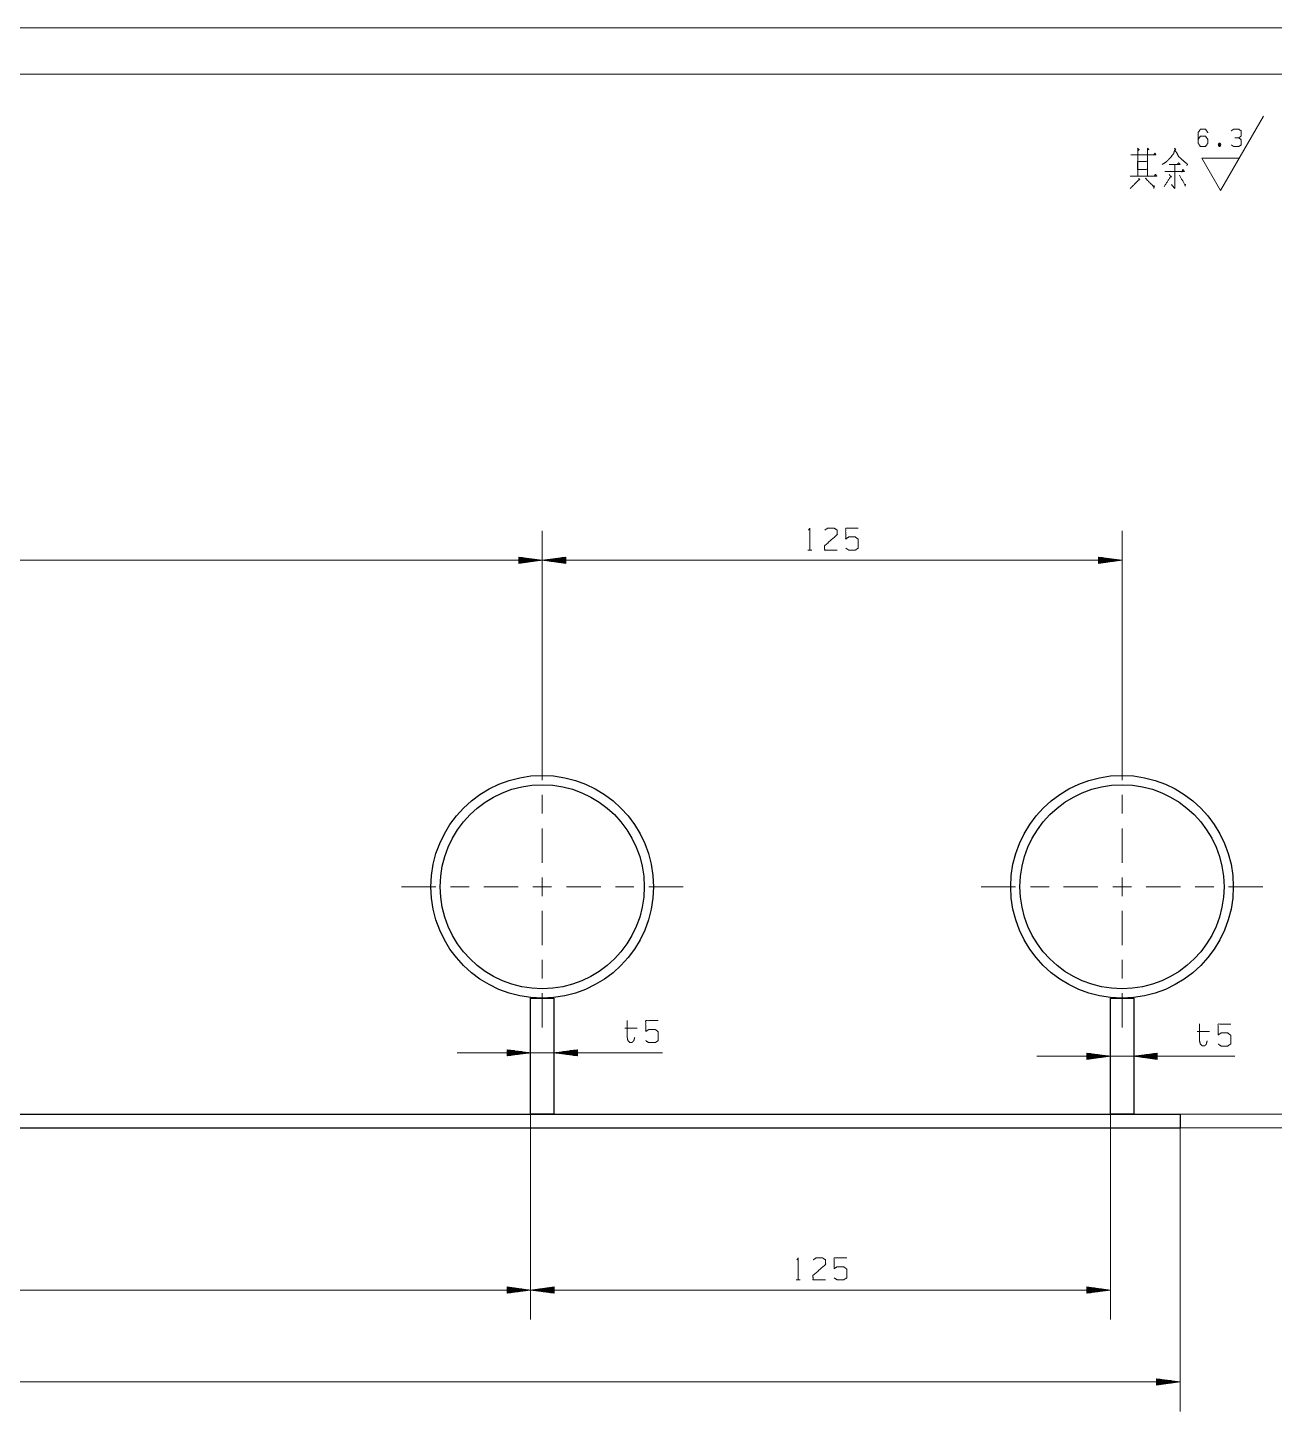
# Model space of a CAD drawing. Header units: millimetres. Extents: x 0 to 420, y 0 to 297.
# Drawn here: x 216.7 to 351.1, y 147.9 to 297 of the extents above; entities that cross this region are included whole.
import ezdxf

# ---------------------------------------------------------------- set-up
doc = ezdxf.new("R2010")
doc.units = ezdxf.units.MM
doc.layers.add('101', color=7, linetype='Continuous', true_color=0xffffff)

msp = doc.modelspace()

# ---------------------------------------------------------------- linework, layer by layer
at = {"layer": '101', "color": 133, "linetype": 'Continuous', "lineweight": 18}
for p, q in [((420, 297), (0, 297)), ((415, 292), (25, 292))]:
    msp.add_line(p, q, dxfattribs=at)
at = {"layer": '101', "color": 43, "linetype": 'Continuous', "lineweight": 18}
for p, q in [((345.26, 279.45), (349.88, 287.45)), ((345.08, 284.54), (345.21, 284.21)), ((345.26, 279.45), (343.25, 282.95)), ((343.25, 282.95), (347.28, 282.95))]:
    msp.add_line(p, q, dxfattribs=at)
at = {"layer": '101', "color": 22, "linetype": 'Continuous', "lineweight": 18}
for p, q in [((272.13, 219.59), (272.13, 242.77)), ((272.13, 219.59), (272.13, 242.77)), ((334.63, 219.59), (334.63, 242.77)), ((147.13, 239.6), (272.13, 239.6)), ((269.59, 239.93), (269.59, 239.26)), ((269.59, 239.93), (269.63, 239.93)), ((272.13, 239.6), (269.59, 239.93)), ((269.59, 239.93), (269.63, 239.93)), ((269.59, 239.88), (270.01, 239.88)), ((269.59, 239.83), (270.4, 239.83)), ((269.59, 239.77), (270.78, 239.77)), ((269.59, 239.72), (271.17, 239.72)), ((269.59, 239.67), (271.56, 239.67)), ((269.59, 239.62), (271.94, 239.62)), ((269.59, 239.26), (272.13, 239.6)), ((269.59, 239.57), (271.94, 239.57)), ((269.59, 239.52), (271.56, 239.52)), ((269.59, 239.47), (271.17, 239.47)), ((269.59, 239.42), (270.78, 239.42)), ((269.59, 239.37), (270.4, 239.37)), ((269.59, 239.32), (270.01, 239.32)), ((269.59, 239.27), (269.63, 239.27)), ((269.59, 239.27), (269.63, 239.27)), ((274.67, 239.93), (272.13, 239.6)), ((272.13, 239.6), (334.63, 239.6)), ((272.13, 239.6), (274.67, 239.26)), ((274.67, 239.62), (272.33, 239.62)), ((274.67, 239.57), (272.33, 239.57)), ((274.67, 239.67), (272.71, 239.67)), ((274.67, 239.52), (272.71, 239.52)), ((274.67, 239.72), (273.1, 239.72)), ((274.67, 239.47), (273.1, 239.47)), ((274.67, 239.77), (273.49, 239.77)), ((274.67, 239.42), (273.49, 239.42)), ((274.67, 239.83), (273.87, 239.83)), ((274.67, 239.37), (273.87, 239.37)), ((274.67, 239.88), (274.26, 239.88)), ((274.67, 239.32), (274.26, 239.32)), ((274.67, 239.93), (274.64, 239.93)), ((274.67, 239.93), (274.64, 239.93)), ((274.67, 239.27), (274.64, 239.27)), ((274.67, 239.27), (274.64, 239.27)), ((274.67, 239.26), (274.67, 239.93)), ((332.09, 239.93), (332.13, 239.93)), ((334.63, 239.6), (332.09, 239.93)), ((332.09, 239.93), (332.09, 239.26)), ((332.09, 239.93), (332.13, 239.93)), ((332.09, 239.88), (332.51, 239.88)), ((332.09, 239.83), (332.9, 239.83)), ((332.09, 239.77), (333.28, 239.77)), ((332.09, 239.72), (333.67, 239.72)), ((332.09, 239.67), (334.06, 239.67)), ((332.09, 239.62), (334.44, 239.62)), ((332.09, 239.26), (334.63, 239.6)), ((332.09, 239.57), (334.44, 239.57)), ((332.09, 239.52), (334.06, 239.52)), ((332.09, 239.47), (333.67, 239.47)), ((332.09, 239.42), (333.28, 239.42)), ((332.09, 239.37), (332.9, 239.37)), ((332.09, 239.32), (332.51, 239.32)), ((332.09, 239.27), (332.13, 239.27)), ((332.09, 239.27), (332.13, 239.27)), ((262.95, 186.52), (285.08, 186.52)), ((268.35, 186.85), (268.38, 186.85)), ((268.35, 186.85), (268.38, 186.85)), ((268.35, 186.85), (268.35, 186.18)), ((270.88, 186.52), (268.35, 186.85)), ((268.35, 186.8), (268.76, 186.8)), ((268.35, 186.75), (269.15, 186.75)), ((268.35, 186.69), (269.53, 186.69)), ((268.35, 186.64), (269.92, 186.64)), ((268.35, 186.59), (270.31, 186.59)), ((268.35, 186.54), (270.69, 186.54)), ((268.35, 186.18), (270.88, 186.52)), ((268.35, 186.49), (270.69, 186.49)), ((268.35, 186.44), (270.31, 186.44)), ((275.92, 186.85), (273.39, 186.52)), ((273.39, 186.52), (275.92, 186.18)), ((275.92, 186.54), (273.58, 186.54)), ((275.92, 186.49), (273.58, 186.49)), ((275.92, 186.59), (273.96, 186.59)), ((275.92, 186.44), (273.96, 186.44)), ((275.92, 186.64), (274.35, 186.64)), ((275.92, 186.69), (274.74, 186.69)), ((275.92, 186.75), (275.12, 186.75)), ((275.92, 186.8), (275.51, 186.8)), ((275.92, 186.85), (275.89, 186.85)), ((275.92, 186.85), (275.89, 186.85)), ((275.92, 186.18), (275.92, 186.85)), ((330.85, 186.48), (330.88, 186.48)), ((330.85, 186.48), (330.88, 186.48)), ((330.85, 186.48), (330.85, 185.81)), ((333.39, 186.15), (330.85, 186.48)), ((330.85, 186.43), (331.26, 186.43)), ((338.42, 186.48), (335.89, 186.15)), ((338.42, 186.43), (338.01, 186.43)), ((338.42, 186.48), (338.39, 186.48)), ((338.42, 186.48), (338.39, 186.48)), ((338.42, 185.81), (338.42, 186.48)), ((268.35, 186.39), (269.92, 186.39)), ((268.35, 186.34), (269.53, 186.34)), ((268.35, 186.29), (269.15, 186.29)), ((268.35, 186.24), (268.76, 186.24)), ((268.35, 186.19), (268.38, 186.19)), ((268.35, 186.19), (268.38, 186.19)), ((275.92, 186.39), (274.35, 186.39)), ((275.92, 186.34), (274.74, 186.34)), ((275.92, 186.29), (275.12, 186.29)), ((275.92, 186.24), (275.51, 186.24)), ((275.92, 186.19), (275.89, 186.19)), ((275.92, 186.19), (275.89, 186.19)), ((346.79, 186.15), (325.45, 186.15)), ((330.85, 186.37), (331.65, 186.37)), ((330.85, 186.32), (332.03, 186.32)), ((330.85, 186.27), (332.42, 186.27)), ((330.85, 186.22), (332.81, 186.22)), ((330.85, 186.17), (333.19, 186.17)), ((330.85, 185.81), (333.39, 186.15)), ((330.85, 186.12), (333.19, 186.12)), ((330.85, 186.07), (332.81, 186.07)), ((330.85, 186.02), (332.42, 186.02)), ((330.85, 185.97), (332.03, 185.97)), ((330.85, 185.92), (331.65, 185.92)), ((330.85, 185.87), (331.26, 185.87)), ((330.85, 185.82), (330.88, 185.82)), ((330.85, 185.82), (330.88, 185.82)), ((335.89, 186.15), (338.42, 185.81)), ((338.42, 186.17), (336.08, 186.17)), ((338.42, 186.12), (336.08, 186.12)), ((338.42, 186.22), (336.46, 186.22)), ((338.42, 186.07), (336.46, 186.07)), ((338.42, 186.27), (336.85, 186.27)), ((338.42, 186.02), (336.85, 186.02)), ((338.42, 186.32), (337.24, 186.32)), ((338.42, 185.97), (337.24, 185.97)), ((338.42, 186.37), (337.62, 186.37)), ((338.42, 185.92), (337.62, 185.92)), ((338.42, 185.87), (338.01, 185.87)), ((338.42, 185.82), (338.39, 185.82)), ((338.42, 185.82), (338.39, 185.82)), ((270.88, 179.91), (270.88, 157.77)), ((270.88, 179.91), (270.88, 157.77)), ((333.39, 179.91), (333.39, 157.77)), ((340.89, 179.91), (366.56, 179.91)), ((340.89, 178.41), (366.56, 178.41)), ((340.89, 178.41), (340.89, 147.87)), ((270.88, 160.94), (268.35, 161.28)), ((268.35, 161.28), (268.35, 160.61)), ((268.35, 161.27), (268.38, 161.27)), ((268.35, 161.27), (268.38, 161.27)), ((268.35, 161.22), (268.76, 161.22)), ((268.35, 161.17), (269.15, 161.17)), ((268.35, 161.12), (269.53, 161.12)), ((268.35, 161.07), (269.92, 161.07)), ((273.42, 161.28), (270.88, 160.94)), ((273.42, 161.07), (271.85, 161.07)), ((273.42, 161.12), (272.24, 161.12)), ((273.42, 161.17), (272.62, 161.17)), ((273.42, 161.22), (273.01, 161.22)), ((273.42, 161.27), (273.39, 161.27)), ((273.42, 161.27), (273.39, 161.27)), ((273.42, 160.61), (273.42, 161.28)), ((333.39, 160.94), (330.85, 161.28)), ((330.85, 161.28), (330.85, 160.61)), ((330.85, 161.27), (330.88, 161.27)), ((330.85, 161.27), (330.88, 161.27)), ((330.85, 161.22), (331.26, 161.22)), ((330.85, 161.17), (331.65, 161.17)), ((330.85, 161.12), (332.03, 161.12)), ((330.85, 161.07), (332.42, 161.07)), ((270.88, 160.94), (145.88, 160.94)), ((268.35, 161.02), (270.31, 161.02)), ((268.35, 160.97), (270.69, 160.97)), ((268.35, 160.61), (270.88, 160.94)), ((268.35, 160.92), (270.69, 160.92)), ((268.35, 160.87), (270.31, 160.87)), ((268.35, 160.82), (269.92, 160.82)), ((268.35, 160.77), (269.53, 160.77)), ((268.35, 160.72), (269.15, 160.72)), ((268.35, 160.66), (268.76, 160.66)), ((268.35, 160.61), (268.38, 160.61)), ((268.35, 160.61), (268.38, 160.61)), ((333.39, 160.94), (270.88, 160.94)), ((270.88, 160.94), (273.42, 160.61)), ((273.42, 160.97), (271.08, 160.97)), ((273.42, 160.92), (271.08, 160.92)), ((273.42, 161.02), (271.46, 161.02)), ((273.42, 160.87), (271.46, 160.87)), ((273.42, 160.82), (271.85, 160.82)), ((273.42, 160.77), (272.24, 160.77)), ((273.42, 160.72), (272.62, 160.72)), ((273.42, 160.66), (273.01, 160.66)), ((273.42, 160.61), (273.39, 160.61)), ((273.42, 160.61), (273.39, 160.61)), ((330.85, 161.02), (332.81, 161.02)), ((330.85, 160.97), (333.19, 160.97)), ((330.85, 160.61), (333.39, 160.94)), ((330.85, 160.92), (333.19, 160.92)), ((330.85, 160.87), (332.81, 160.87)), ((330.85, 160.82), (332.42, 160.82)), ((330.85, 160.77), (332.03, 160.77)), ((330.85, 160.72), (331.65, 160.72)), ((330.85, 160.66), (331.26, 160.66)), ((330.85, 160.61), (330.88, 160.61)), ((330.85, 160.61), (330.88, 160.61)), ((78.38, 151.05), (340.89, 151.05)), ((338.35, 151.38), (338.38, 151.38)), ((338.35, 151.38), (338.38, 151.38)), ((338.35, 151.38), (338.35, 150.71)), ((340.89, 151.05), (338.35, 151.38)), ((338.35, 151.33), (338.76, 151.33)), ((338.35, 151.28), (339.15, 151.28)), ((338.35, 151.23), (339.53, 151.23)), ((338.35, 151.18), (339.92, 151.18)), ((338.35, 151.12), (340.31, 151.12)), ((338.35, 151.07), (340.69, 151.07)), ((338.35, 150.71), (340.89, 151.05)), ((338.35, 151.02), (340.69, 151.02)), ((338.35, 150.97), (340.31, 150.97)), ((338.35, 150.92), (339.92, 150.92)), ((338.35, 150.87), (339.53, 150.87)), ((338.35, 150.82), (339.15, 150.82)), ((338.35, 150.77), (338.76, 150.77)), ((338.35, 150.72), (338.38, 150.72)), ((338.35, 150.72), (338.38, 150.72))]:
    msp.add_line(p, q, dxfattribs=at)
at = {"layer": '101', "color": 72, "linetype": 'Continuous', "lineweight": 18}
for p, q in [((300.77, 240.69), (301.19, 240.69)), ((281.02, 189.18), (282.35, 189.18)), ((342.73, 188.81), (344.06, 188.81)), ((299.52, 162.04), (299.94, 162.04))]:
    msp.add_line(p, q, dxfattribs=at)
at = {"layer": '101', "color": 151, "linetype": 'Continuous', "lineweight": 18}
for p, q in [((272.13, 215.89), (272.13, 219.59)), ((334.63, 215.89), (334.63, 219.59)), ((272.13, 212.29), (272.13, 214.3)), ((334.63, 212.29), (334.63, 214.3)), ((272.13, 207), (272.13, 210.7)), ((334.63, 207), (334.63, 210.7)), ((260.66, 204.41), (256.96, 204.41)), ((264.26, 204.41), (262.25, 204.41)), ((269.54, 204.41), (265.84, 204.41)), ((271.13, 204.41), (273.14, 204.41)), ((272.13, 203.41), (272.13, 205.42)), ((274.73, 204.41), (278.43, 204.41)), ((280.01, 204.41), (282.02, 204.41)), ((283.61, 204.41), (287.31, 204.41)), ((323.16, 204.41), (319.46, 204.41)), ((326.76, 204.41), (324.75, 204.41)), ((332.04, 204.41), (328.34, 204.41)), ((333.63, 204.41), (335.64, 204.41)), ((334.63, 203.41), (334.63, 205.42)), ((337.23, 204.41), (340.93, 204.41)), ((342.51, 204.41), (344.52, 204.41)), ((346.11, 204.41), (349.81, 204.41)), ((272.13, 201.82), (272.13, 198.12)), ((334.63, 201.82), (334.63, 198.12)), ((272.13, 196.53), (272.13, 194.53)), ((334.63, 196.53), (334.63, 194.53)), ((272.13, 192.94), (272.13, 189.24)), ((334.63, 192.94), (334.63, 189.24))]:
    msp.add_line(p, q, dxfattribs=at)
at = {"layer": '101', "color": 163, "linetype": 'Continuous', "lineweight": 25}
for p, q in [((270.88, 192.41), (273.39, 192.41)), ((270.88, 179.91), (270.88, 192.41)), ((273.39, 192.41), (273.39, 179.91)), ((333.39, 192.41), (335.89, 192.41)), ((333.39, 179.91), (333.39, 192.41)), ((335.89, 192.41), (335.89, 179.91)), ((78.38, 179.91), (340.89, 179.91)), ((273.39, 179.91), (270.88, 179.91)), ((335.89, 179.91), (333.39, 179.91)), ((340.89, 179.91), (340.89, 178.41)), ((78.38, 178.41), (340.89, 178.41))]:
    msp.add_line(p, q, dxfattribs=at)
for centre, radius in [((272.13, 204.41), 12), ((334.63, 204.41), 12), ((272.13, 204.41), 11), ((334.63, 204.41), 11)]:
    msp.add_circle(centre, radius, dxfattribs=at)
at = {"layer": '101', "color": 43, "linetype": 'Continuous', "lineweight": 18}
for points, knots in [([(342.83, 284.93), (343.08, 285.31), (343.63, 285.31), (343.89, 284.93), (343.89, 284.56), (343.63, 284.19), (343.08, 284.19), (342.83, 284.56), (342.83, 285.68), (343.08, 286.06), (343.63, 286.06), (343.89, 285.68)], [0, 0, 0.076963, 0.169763, 0.248074, 0.312018, 0.39033, 0.48313, 0.560092, 0.751926, 0.828889, 0.921689, 1, 1]), ([(347.21, 285.13), (347.48, 285.31), (347.48, 285.88), (347.21, 286.06), (346.67, 286.06), (346.4, 285.88)], [0, 0, 0.153872, 0.429849, 0.583721, 0.846128, 1, 1]), ([(346.42, 284.36), (346.67, 284.19), (347.21, 284.19), (347.48, 284.36), (347.48, 284.93), (347.21, 285.13), (346.81, 285.13)], [0, 0, 0.12412, 0.343693, 0.472448, 0.703377, 0.836727, 1, 1]), ([(345.08, 284.21), (345.21, 284.21), (345.28, 284.38), (345.21, 284.54), (345.08, 284.54), (345.01, 284.38), (345.08, 284.21), (345.21, 284.54)], [0, 0, 0.093983, 0.236792, 0.365957, 0.45994, 0.589105, 0.731914, 1, 1])]:
    msp.add_open_spline(points, degree=1, knots=knots, dxfattribs=at)
at = {"layer": '101', "color": 72, "linetype": 'Continuous', "lineweight": 18}
for points, knots in [([(336.3, 284.01), (336.49, 283.86), (336.33, 283.71), (336.33, 284.01), (336.33, 281.01), (336.33, 283.3), (335.56, 283.3), (338.29, 283.3), (337.37, 283.3), (337.37, 283.98), (337.37, 281.01), (337.37, 282.59), (336.3, 282.59), (336.3, 281.73), (337.37, 281.73), (337.37, 281.01), (335.51, 281.01), (338.37, 281.01), (338.24, 281.2), (338.11, 281.01)], [0, 0, 0.009717, 0.01862, 0.030836, 0.152989, 0.24613, 0.277436, 0.388627, 0.426411, 0.453896, 0.574522, 0.638652, 0.681834, 0.716953, 0.760134, 0.789145, 0.864711, 0.9813, 0.99065, 1, 1]), ([(337.39, 283.79), (337.52, 283.9), (337.37, 284.01)], [0, 0, 0.471535, 1, 1]), ([(338.05, 283.3), (338.19, 283.49), (338.27, 283.3)], [0, 0, 0.529971, 1, 1]), ([(340.28, 284.01), (340.44, 283.86), (340.36, 283.9), (340.2, 283.45), (339.93, 283.08), (339.61, 282.74), (339.32, 282.48), (338.95, 282.25)], [0, 0, 0.086309, 0.12102, 0.309421, 0.490705, 0.673783, 0.828666, 1, 1]), ([(340.33, 283.79), (340.54, 283.49), (340.73, 283.11), (341.1, 282.78), (341.55, 282.4), (341.68, 282.29), (341.71, 282.29), (341.6, 282.14)], [0, 0, 0.16272, 0.348027, 0.570218, 0.82989, 0.906889, 0.918635, 1, 1]), ([(339.72, 282.25), (340.91, 282.25), (340.73, 282.44), (340.59, 282.25)], [0, 0, 0.707431, 0.863851, 1, 1]), ([(340.33, 282.25), (340.33, 279.66), (339.96, 280.08)], [0, 0, 0.823415, 1, 1]), ([(336.44, 280.79), (336.54, 280.6), (336.52, 280.68), (335.51, 279.66)], [0, 0, 0.125001, 0.171159, 1, 1]), ([(337.13, 280.79), (338.11, 279.81), (338.11, 280), (338.05, 279.66)], [0, 0, 0.723289, 0.821343, 1, 1]), ([(339.72, 281.16), (339.96, 280.9), (339.9, 281.01), (339.16, 279.85)], [0, 0, 0.190889, 0.257814, 1, 1]), ([(339.24, 281.5), (341.34, 281.5), (341.2, 281.73), (341.07, 281.43)], [0, 0, 0.780475, 0.877786, 1, 1]), ([(340.83, 281.09), (341.44, 280), (341.47, 280.15), (341.42, 279.93)], [0, 0, 0.764772, 0.858208, 1, 1]), ([(300.84, 242.86), (300.98, 243.06), (300.98, 240.69)], [0, 0, 0.093489, 1, 1]), ([(304.84, 240.91), (305.18, 240.69), (305.87, 240.69), (306.2, 240.91), (306.2, 241.86), (305.87, 242.11), (305.18, 242.11), (304.84, 241.89), (304.84, 243.06), (306.2, 243.06)], [0, 0, 0.062227, 0.168342, 0.230571, 0.376815, 0.441267, 0.547382, 0.609609, 0.79049, 1, 1]), ([(302.58, 242.84), (302.9, 243.06), (303.59, 243.06), (303.93, 242.84), (303.93, 242.36), (302.56, 241.16), (302.58, 240.69), (303.93, 240.69)], [0, 0, 0.069691, 0.192975, 0.265272, 0.350227, 0.67474, 0.759754, 1, 1]), ([(282.1, 188.18), (282.01, 187.83), (281.82, 187.63), (281.57, 187.63), (281.36, 187.83), (281.29, 188.18), (281.29, 190.01)], [0, 0, 0.107409, 0.190398, 0.264022, 0.350758, 0.457004, 1, 1]), ([(283.28, 187.83), (283.62, 187.61), (284.31, 187.61), (284.64, 187.83), (284.64, 188.78), (284.31, 189.03), (283.62, 189.03), (283.28, 188.81), (283.28, 189.98), (284.64, 189.98)], [0, 0, 0.062229, 0.168343, 0.230572, 0.376815, 0.441266, 0.54738, 0.609609, 0.790489, 1, 1]), ([(343.81, 187.81), (343.72, 187.46), (343.53, 187.26), (343.28, 187.26), (343.07, 187.46), (342.99, 187.81), (342.99, 189.64)], [0, 0, 0.107411, 0.190399, 0.264024, 0.35076, 0.457004, 1, 1]), ([(344.99, 187.46), (345.32, 187.24), (346.01, 187.24), (346.35, 187.46), (346.35, 188.41), (346.01, 188.66), (345.32, 188.66), (344.99, 188.44), (344.99, 189.61), (346.35, 189.61)], [0, 0, 0.062227, 0.168345, 0.230571, 0.376816, 0.441265, 0.547383, 0.60961, 0.79049, 1, 1]), ([(299.59, 164.21), (299.73, 164.41), (299.73, 162.04)], [0, 0, 0.093491, 1, 1]), ([(301.33, 164.19), (301.65, 164.41), (302.34, 164.41), (302.68, 164.19), (302.68, 163.71), (301.31, 162.51), (301.33, 162.04), (302.68, 162.04)], [0, 0, 0.069694, 0.192979, 0.265274, 0.350227, 0.67474, 0.759752, 1, 1]), ([(303.59, 162.26), (303.93, 162.04), (304.62, 162.04), (304.95, 162.26), (304.95, 163.21), (304.62, 163.46), (303.93, 163.46), (303.59, 163.24), (303.59, 164.41), (304.95, 164.41)], [0, 0, 0.062229, 0.168345, 0.230571, 0.376816, 0.441264, 0.547379, 0.609609, 0.79049, 1, 1])]:
    msp.add_open_spline(points, degree=1, knots=knots, dxfattribs=at)

doc.saveas('drawing.dxf')
